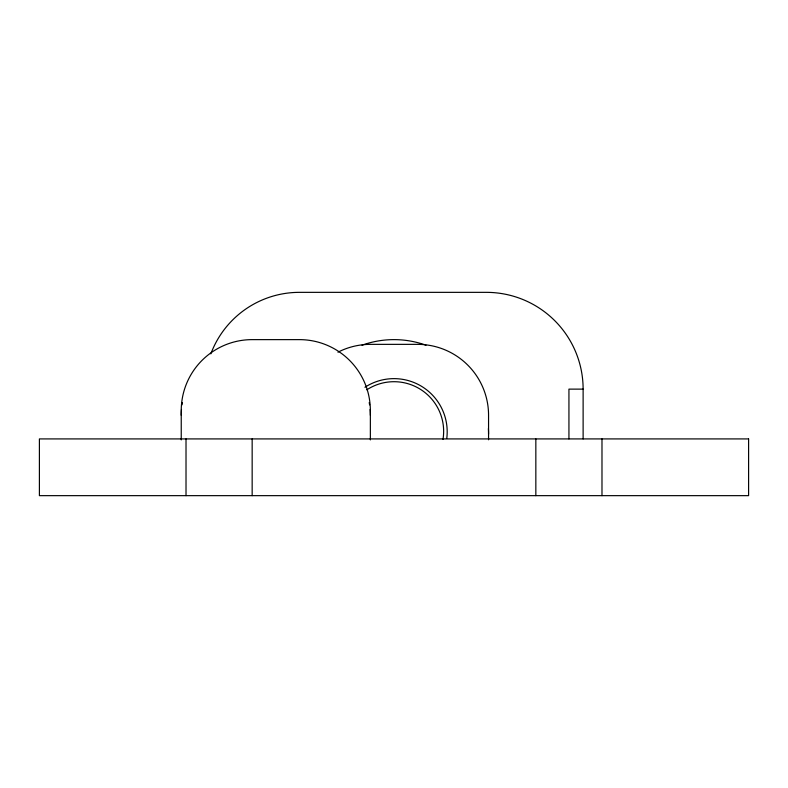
<?xml version="1.0" encoding="UTF-8"?>
<svg xmlns="http://www.w3.org/2000/svg" width="788" height="788" viewBox="0 0 788 788"><rect width="100%" height="100%" fill="white"/><g stroke="black" fill="none" stroke-linecap="round" stroke-linejoin="round"><path stroke-width="1.18" d="M583.12 438.936L583.12 389.124L568.936 389.124L568.936 438.936M601.983 438.916L601.983 495.652M535.84 438.916L535.84 495.652M488.56 439.793L488.56 415.276A70.92 70.92 0 0 0 417.64 344.356L370.36 344.356A70.92 70.92 0 0 0 337.954 352.197M370.36 439.891L370.36 410.548A70.92 70.92 0 0 0 299.44 339.628L252.16 339.628A70.92 70.92 0 0 0 181.24 410.548L181.24 439.891M252.16 438.916L252.16 495.652M186.017 438.916L186.017 495.652M366.824 389.804A49.644 49.644 0 0 1 442.994 439.379M583.12 389.124A96.776 96.776 0 0 0 486.344 292.348L299.44 292.348A94.56 94.56 0 0 0 210.839 353.861M362.007 345.203A94.56 94.56 0 0 1 425.993 345.203M488.393 428.564A94.56 94.56 0 0 1 488.56 434.188M364.942 387.272A53.19 53.19 0 0 1 446.806 438.207M369.217 402.579A70.92 70.92 0 0 1 369.592 404.874M370.124 409.474A70.92 70.92 0 0 1 370.36 415.276M181.24 415.276A70.92 70.92 0 0 1 181.476 409.474M182.008 404.874A70.92 70.92 0 0 1 182.383 402.579M748.6 438.916L39.4 438.916L39.4 495.652L748.6 495.652L748.6 438.916"/></g></svg>
